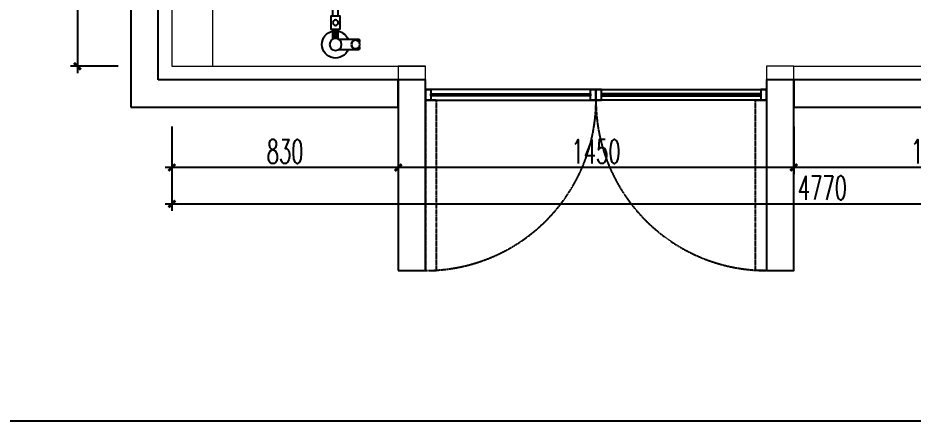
# Model space of a CAD drawing. Header units: inches. Extents: x 24920 to 61775, y 10942 to 38819.
# Drawn here: x 30348 to 33631, y 10942 to 12422 of the extents above; entities that cross this region are included whole.
import ezdxf

# ---------------------------------------------------------------- set-up
doc = ezdxf.new("R2010")
doc.units = ezdxf.units.IN
doc.header["$MEASUREMENT"] = 0
doc.header["$PDMODE"] = 1
doc.linetypes.add('1', pattern=[0.375, 0.25, -0.125])
for name, color, linetype in [('01-wall-new', 2, 'Continuous'), ('01TOILET', 4, 'Continuous'), ('01装饰线', 6, 'Continuous'), ('A-DOOR', 4, 'Continuous'), ('WALL', 2, 'Continuous')]:
    doc.layers.add(name, color=color, linetype=linetype)
doc.styles.add('DIM', font='simplex.shx', dxfattribs={"width": 0.6, "bigfont": 'extfont.shx'})
doc.dimstyles.new('1比25', dxfattribs={"dimscale": 25, "dimtxt": 3.5, "dimasz": 1, "dimexe": 1, "dimexo": 1, "dimgap": 0.6, "dimtad": 1, "dimdec": 0, "dimrnd": 5, "dimzin": 0, "dimdsep": 46, "dimtxsty": 'DIM', "dimblk": 'ARCHTICK', "dimcen": 0.09, "dimdle": 1, "dimclrd": 1, "dimclre": 1, "dimclrt": 1, "dimadec": 0, "dimazin": 0, "dimtfac": 1, "dimtdec": 0, "dimtix": 1, "dimtmove": 2, "dimatfit": 3, "dimldrblk": '引线箭头（自定义）', "dimfxl": 0, "dimtolj": 1, "dimtzin": 0, "dimarcsym": 0})

# ---------------------------------------------------------------- blocks, each defined once
blk = doc.blocks.new('A$C11311193')
at = {"layer": '01TOILET', "color": 9}
for p, q in [((-435.9, -40.1), (-393.5, 20.5)), ((-388.1, 17.8), (-392.4, 20.7)), ((-385.9, 16.2), (-388.1, 17.8)), ((-368.4, 4), (-370.6, 5.5)), ((-364.2, 1), (-368.4, 4)), ((-364, -0.1), (-406.4, -60.8)), ((-378.9, -14.8), (-378.9, -14.8)), ((-378.3, -15), (-378.8, -14.7)), ((-377, -13.6), (-377, -13.6)), ((-376.5, -13.9), (-376.9, -13.6)), ((-375, -11.9), (-374.5, -12.2)), ((-373.5, -11.1), (-373.9, -10.8)), ((-372.5, -8.7), (-372.1, -9)), ((-371.3, -7.7), (-371.8, -7.4)), ((-370.9, -5), (-370.5, -5.3)), ((-370.4, -2.8), (-370, -3.2)), ((-370, -3.2), (-369.8, -3.3)), ((-406.7, -63.9), (-377.9, -84)), ((-418.1, -80.2), (-389.4, -100.4)), ((-347.9, -129.4), (-204.8, -229.6)), ((-336.5, -113), (-193.3, -213.2)), ((-193.3, -213.2), (-204.8, -229.6))]:
    blk.add_line(p, q, dxfattribs=at)
blk.add_lwpolyline([(-405.8, -72), (-383.7, -87.5), (-388.2, -94.1), (-410.3, -78.6)], dxfattribs=at)
blk.add_lwpolyline([(-374.5, -79.1), (-392.8, -105.3), (-351.4, -134.3), (-333, -108.1)], close=True, dxfattribs=at)
for centre, radius in [((-386.3, -0.6), 16), ((-386.3, -0.6), 15.3), ((-428.4, -60.8), 22), ((-362.9, -106.7), 10)]:
    blk.add_circle(centre, radius, dxfattribs=at)
for centre, radius, start, end in [((-392.8, 20.1), 0.8, 55.0011, 145.0011), ((-386.3, 15.5), 0.8, 344.7171, 55.0011), ((-371.1, 4.9), 0.8, 55.0011, 126.9548), ((-364.6, 0.3), 0.8, 325.0011, 55.0011), ((-428.4, -60.8), 50, 76.1013, 313.4621), ((-386.3, -0.6), 17, 301.6759, 303.6447), ((-386.3, -0.6), 17, 301.6759, 303.6447), ((-386.3, -0.6), 17, 301.6759, 303.6447), ((-386.3, -0.6), 17, 301.6759, 303.6447), ((-386.3, -0.6), 17, 301.6759, 301.7515), ((-386.2, -0.7), 16.3, 306.404, 315.4511), ((-386.3, -0.6), 17, 308.8259, 313.9616), ((-379.4, -8.4), 6.56, 310.0074, 319.3198), ((-374.8, -12.5), 0.424, 337.9323, 55.0011), ((-374.7, -12.6), 0.318, 312.655, 341.6702), ((-386.3, -0.6), 17, 315.7292, 318.0297), ((-378.7, -7.3), 6.9, 317.6626, 325.8333), ((-373.2, -10.6), 0.532, 235.0011, 322.5014), ((-373.5, -11.1), 0.472, 343.2822, 353.5272), ((-386.3, -0.6), 17, 322.4986, 327.5009), ((-372.1, -9.1), 0.472, 296.475, 306.72), ((-377, -5.6), 6.42, 323.853, 332.6107), ((-377.4, -5.4), 6.9, 324.1689, 324.4704), ((-386.3, -0.6), 17, 329.2404, 334.273), ((-386.1, -0.7), 16.3, 334.5511, 343.5982), ((-371.1, -7.3), 0.424, 235.0011, 312.0699), ((-376.5, -4.5), 6.52, 330.6437, 340.0098), ((-386.3, -0.6), 17, 336.0406, 341.1763), ((-370.4, -5.3), 0.402, 344.2337, 347.463), ((-370.1, -3.7), 0.5, 349.1028, 54.984), ((-386.3, -0.6), 17, 346.3591, 348.3263), ((-386.3, -0.6), 17, 348.3384, 348.3629), ((-428.4, -60.8), 50, 336.536, 33.9009), ((-412.9, -82.3), 4.49, 55.001, 114.2209), ((-403.2, -68.3), 4.49, 175.7813, 235.0012), ((-205.2, -217.1), 12.5, 271.7568, 18.2454)]:
    blk.add_arc(centre, radius, start, end, dxfattribs=at)
for points, knots in [([(-377.4, -15.1), (-377.4, -15.1), (-377.6, -15.2), (-377.8, -15.2), (-378.1, -15.2), (-378.2, -15.1), (-378.3, -15)], [0, 0, 0, 0, 0.244635, 0.5, 0.755365, 1, 1, 1, 1]), ([(-376, -14), (-376, -14), (-376, -14.1), (-376.2, -14.2), (-376.3, -14.3), (-376.4, -14.4), (-376.6, -14.6), (-376.7, -14.7), (-376.8, -14.7), (-376.9, -14.7)], [0.2341512, 0.2341512, 0.2341512, 0.2341512, 0.3199573, 0.4662754, 0.5919189, 0.7019131, 0.8073592, 0.9086228, 1, 1, 1, 1]), ([(-375.6, -13.8), (-375.7, -13.9), (-375.8, -14), (-376.1, -14), (-376.3, -14), (-376.4, -13.9), (-376.5, -13.9)], [0, 0, 0, 0, 0.243401, 0.5, 0.756599, 1, 1, 1, 1]), ([(-374.1, -12.5), (-374.2, -12.5), (-374.2, -12.6), (-374.3, -12.6), (-374.4, -12.6)], [0, 0, 0, 0, 0.2420821, 0.3523608, 0.3523608, 0.3523608, 0.3523608]), ([(-372.1, -9), (-372, -9.1), (-371.9, -9.1), (-371.9, -9.3), (-371.9, -9.6), (-371.9, -9.7), (-372, -9.7)], [0, 0, 0, 0, 0.240664, 0.5, 0.759336, 1, 1, 1, 1]), ([(-370.9, -7.7), (-370.9, -7.7), (-370.9, -7.8), (-370.9, -7.9), (-371, -8)], [0.6476392, 0.6476392, 0.6476392, 0.6476392, 0.7579179, 1, 1, 1, 1]), ([(-370.5, -5.3), (-370.4, -5.3), (-370.3, -5.4), (-370.2, -5.6), (-370.1, -5.9), (-370.2, -6), (-370.2, -6.1)], [0, 0, 0, 0, 0.243401, 0.5, 0.756599, 1, 1, 1, 1]), ([(-369.8, -4.6), (-369.8, -4.6), (-369.8, -4.7), (-369.8, -4.8), (-369.9, -5), (-369.9, -5.1), (-370, -5.3), (-370.1, -5.5), (-370.2, -5.7), (-370.2, -5.7)], [0, 0, 0, 0, 0.019444, 0.1198185, 0.2095623, 0.3164002, 0.4369193, 0.5922337, 0.7353609, 0.7353609, 0.7353609, 0.7353609]), ([(-370, -3.2), (-369.9, -3.2), (-369.8, -3.3), (-369.7, -3.5), (-369.6, -3.8), (-369.6, -4), (-369.6, -4)], [0, 0, 0, 0, 0.244635, 0.5, 0.755365, 1, 1, 1, 1])]:
    blk.add_open_spline(points, degree=3, knots=knots, dxfattribs=at)
blk = doc.blocks.new('_ArchTick')
at = {"color": 0, "linetype": 'ByBlock', "const_width": 0.4}
blk.add_lwpolyline([(-0.5, -0.5), (0.5, 0.5)], dxfattribs=at)
blk = doc.blocks.new('*D1360')
at = {"color": 1, "lineweight": -2, "transparency": 16777216}
for p, q in [((-22061.6, 14034.8), (-22061.6, 13859.8)), ((-21021.7, 14034.8), (-21021.7, 13859.8)), ((-20996.7, 13884.8), (-22086.6, 13884.8))]:
    blk.add_line(p, q, dxfattribs=at)
at = {"layer": 'Defpoints', "color": 0, "transparency": 16777216}
for p in [(-21021.7, 14276.5), (-22061.6, 14106.5), (-22061.6, 13884.8)]:
    blk.add_point(p, dxfattribs=at)
at = {"color": 1, "lineweight": -2, "transparency": 16777216, "xscale": 25, "yscale": 25, "zscale": 25, "rotation": 180}
blk.add_blockref('_ArchTick', (-22061.6, 13884.8), dxfattribs=at)
at = {"color": 1, "lineweight": -2, "transparency": 16777216, "xscale": 25, "yscale": 25, "zscale": 25}
blk.add_blockref('_ArchTick', (-21021.7, 13884.8), dxfattribs=at)
at = {"color": 1, "transparency": 16777216, "insert": (-21541.6, 13943.6), "char_height": 87.5, "attachment_point": 5, "style": 'DIM'}
blk.add_mtext('\\A1;1040', dxfattribs=at)
blk = doc.blocks.new('引线箭头（自定义）')
at = {"linetype": 'ByBlock', "lineweight": -2}
h = blk.add_hatch(color=8, dxfattribs=at)
h.dxf.hatch_style = 1
h.paths.add_polyline_path([(-1.2, -0.96), (-0.31, 0), (-1.2, 0.96), (-0.91, 1.21), (0, 0), (-0.91, -1.21)])
at = {"color": 0, "linetype": 'ByBlock', "lineweight": -2}
blk.add_line((-0.31, 0), (-4.75, 0), dxfattribs=at)
blk.add_lwpolyline([(-1.2, -0.96), (-0.31, 0), (-1.2, 0.96), (-0.91, 1.21), (0, 0), (-0.91, -1.21)], close=True, dxfattribs=at)
blk = doc.blocks.new('*D1361')
at = {"color": 1, "lineweight": -2, "transparency": 16777216}
for p, q in [((-23511.6, 14034.8), (-23511.6, 13859.8)), ((-22061.6, 14034.8), (-22061.6, 13859.8)), ((-22036.6, 13884.8), (-23536.6, 13884.8))]:
    blk.add_line(p, q, dxfattribs=at)
at = {"layer": 'Defpoints', "color": 0, "transparency": 16777216}
for p in [(-23511.6, 14106.5), (-22061.6, 14106.5), (-23511.6, 13884.8)]:
    blk.add_point(p, dxfattribs=at)
at = {"color": 1, "lineweight": -2, "transparency": 16777216, "xscale": 25, "yscale": 25, "zscale": 25, "rotation": 180}
blk.add_blockref('_ArchTick', (-23511.6, 13884.8), dxfattribs=at)
at = {"color": 1, "lineweight": -2, "transparency": 16777216, "xscale": 25, "yscale": 25, "zscale": 25}
blk.add_blockref('_ArchTick', (-22061.6, 13884.8), dxfattribs=at)
at = {"color": 1, "transparency": 16777216, "insert": (-22786.6, 13943.6), "char_height": 87.5, "attachment_point": 5, "style": 'DIM'}
blk.add_mtext('\\A1;1450', dxfattribs=at)
blk = doc.blocks.new('*D1362')
at = {"color": 1, "lineweight": -2, "transparency": 16777216}
for p, q in [((-24341.6, 14034.8), (-24341.6, 13859.8)), ((-23511.6, 14034.8), (-23511.6, 13859.8)), ((-23486.6, 13884.8), (-24366.6, 13884.8))]:
    blk.add_line(p, q, dxfattribs=at)
at = {"layer": 'Defpoints', "color": 0, "transparency": 16777216}
for p in [(-24341.6, 14256.5), (-23511.6, 14106.5), (-24341.6, 13884.8)]:
    blk.add_point(p, dxfattribs=at)
at = {"color": 1, "lineweight": -2, "transparency": 16777216, "xscale": 25, "yscale": 25, "zscale": 25, "rotation": 180}
blk.add_blockref('_ArchTick', (-24341.6, 13884.8), dxfattribs=at)
at = {"color": 1, "lineweight": -2, "transparency": 16777216, "xscale": 25, "yscale": 25, "zscale": 25}
blk.add_blockref('_ArchTick', (-23511.6, 13884.8), dxfattribs=at)
at = {"color": 1, "transparency": 16777216, "insert": (-23926.6, 13943.6), "char_height": 87.5, "attachment_point": 5, "style": 'DIM'}
blk.add_mtext('\\A1;830', dxfattribs=at)
blk = doc.blocks.new('*D1363')
at = {"color": 1, "lineweight": -2, "transparency": 16777216}
for p, q in [((-24688.2, 16651.4), (-24688.2, 14231.5)), ((-24538.2, 16626.4), (-24713.2, 16626.4)), ((-24538.2, 14256.5), (-24713.2, 14256.5))]:
    blk.add_line(p, q, dxfattribs=at)
at = {"layer": 'Defpoints', "color": 0, "transparency": 16777216}
for p in [(-23996.8, 16626.4), (-24688.2, 14256.5), (-24092, 14256.5)]:
    blk.add_point(p, dxfattribs=at)
at = {"color": 1, "lineweight": -2, "transparency": 16777216, "xscale": 25, "yscale": 25, "zscale": 25}
for p, rotation in [((-24688.2, 16626.4), 90), ((-24688.2, 14256.5), 270)]:
    blk.add_blockref('_ArchTick', p, dxfattribs=dict(at, rotation=rotation))
at = {"color": 1, "transparency": 16777216, "insert": (-24746.9, 15441.4), "char_height": 87.5, "attachment_point": 5, "rotation": 90, "style": 'DIM'}
blk.add_mtext('\\A1;2370', dxfattribs=at)
blk = doc.blocks.new('*D1364')
at = {"color": 1, "lineweight": -2, "transparency": 16777216}
for p, q in [((-24341.6, 13901.3), (-24341.6, 13726.3)), ((-19571.7, 13901.3), (-19571.7, 13726.3)), ((-24366.6, 13751.3), (-19546.7, 13751.3))]:
    blk.add_line(p, q, dxfattribs=at)
at = {"layer": 'Defpoints', "color": 0, "transparency": 16777216}
for p in [(-24341.6, 14027.2), (-19571.7, 14027.2), (-19571.7, 13751.3)]:
    blk.add_point(p, dxfattribs=at)
at = {"color": 1, "lineweight": -2, "transparency": 16777216, "xscale": 25, "yscale": 25, "zscale": 25, "rotation": 180}
blk.add_blockref('_ArchTick', (-24341.6, 13751.3), dxfattribs=at)
at = {"color": 1, "lineweight": -2, "transparency": 16777216, "xscale": 25, "yscale": 25, "zscale": 25}
blk.add_blockref('_ArchTick', (-19571.7, 13751.3), dxfattribs=at)
at = {"color": 1, "transparency": 16777216, "insert": (-21956.6, 13810), "char_height": 87.5, "attachment_point": 5, "style": 'DIM'}
blk.add_mtext('\\A1;4770', dxfattribs=at)
blk = doc.blocks.new('A$C43eeee79')
at = {"layer": '01-wall-new', "color": 4, "ltscale": 5}
for p, q in [((298.7, 3269.9), (298.6, 600)), ((399.1, 700), (399.4, 3169.9)), ((1279.1, 700), (399.1, 700)), ((2729.1, 700), (2729.1, 600)), ((5249.2, 700), (2729.1, 700)), ((298.6, 600), (1279.1, 600)), ((2729.1, 600), (2729.1, 600)), ((2729.1, 600), (2729.1, 600)), ((2729.1, 600), (5449.2, 600))]:
    blk.add_line(p, q, dxfattribs=at)
at = {"layer": '01-wall-new', "ltscale": 5}
blk.add_line((1279.1, 600), (1279.1, 700), dxfattribs=at)
at = {"layer": '01-wall-new', "color": 4, "ltscale": 5}
for points in [[(1279.1, 0), (1379.1, 0), (1379.1, 700), (1279.1, 700)], [(2629.1, 0), (2729.1, 0), (2729.1, 700), (2629.1, 700)]]:
    blk.add_lwpolyline(points, close=True, dxfattribs=at)
at = {"layer": '01TOILET', "lineweight": 15}
blk.add_lwpolyline([(449.1, 2770.9), (449.1, 750)], dxfattribs=at)
at = {"layer": '01TOILET', "color": 1, "lineweight": 15}
blk.add_lwpolyline([(449.1, 750), (599.1, 750), (599.1, 2769.9)], dxfattribs=at)
at = {"layer": '01装饰线', "color": 3, "linetype": 'Continuous', "lineweight": 13}
blk.add_line((2729.1, 750), (5219, 750), dxfattribs=at)
at = {"layer": '01装饰线', "color": 3, "linetype": 'Continuous', "lineweight": 13, "flags": 128}
blk.add_lwpolyline([(5219.1, 1731.4), (5219.2, 2481.3), (3329.1, 2481.3), (3328.7, 3119.9), (749.1, 3119.9, 0.414214), (449.1, 2819.9), (449.1, 750), (1379.1, 750)], format="xyb", dxfattribs=at)
at = {"layer": '01装饰线', "color": 6, "linetype": 'Continuous', "lineweight": 13, "flags": 128}
blk.add_lwpolyline([(2629.1, 700), (2729.1, 700), (2729.1, 750), (2629.1, 750)], close=True, dxfattribs=at)
at = {"layer": 'A-DOOR', "color": 251}
for p, q in [((1984.1, 645), (1399.1, 645)), ((2024.1, 645), (2609.1, 645))]:
    blk.add_line(p, q, dxfattribs=at)
at = {"layer": 'A-DOOR'}
for points in [[(1399.1, 625), (1379.1, 625), (1379.1, 665), (1399.1, 665)], [(2004.1, 625), (1984.1, 625), (1984.1, 665), (2004.1, 665)], [(2004.1, 625), (2024.1, 625), (2024.1, 665), (2004.1, 665)], [(2609.1, 625), (2629.1, 625), (2629.1, 665), (2609.1, 665)], [(1984.1, 641), (1399.1, 641), (1399.1, 649), (1984.1, 649)], [(2024.1, 641), (2609.1, 641), (2609.1, 649), (2024.1, 649)]]:
    blk.add_lwpolyline(points, close=True, dxfattribs=at)
at = {"layer": 'A-DOOR', "color": 9}
for points in [[(2004.1, 665), (1379.1, 665), (1379.1, 625), (2004.1, 625)], [(2004.1, 665), (2629.1, 665), (2629.1, 625), (2004.1, 625)]]:
    blk.add_lwpolyline(points, close=True, dxfattribs=at)
at = {"layer": 'A-DOOR', "color": 8, "linetype": '1'}
for points in [[(1419.1, 0), (1419.1, 625), (1379.1, 625), (1379.1, 0)], [(2589.1, 0), (2589.1, 625), (2629.1, 625), (2629.1, 0)]]:
    blk.add_lwpolyline(points, close=True, dxfattribs=at)
for centre, start, end in [((1379.2, 625.2), 269.9912, 1.8133), ((2629, 625.2), 178.1867, 270.0088)]:
    blk.add_arc(centre, 625.2, start, end, dxfattribs=at)
at = {"layer": 'WALL', "color": 6, "linetype": 'Continuous', "lineweight": 13, "flags": 128}
blk.add_lwpolyline([(1279.1, 700), (1379.1, 700), (1379.1, 750), (1279.1, 750)], close=True, dxfattribs=at)
at = {"layer": '01TOILET', "lineweight": 15, "xscale": -1, "rotation": 234.9998801164323}
blk.add_blockref('A$C11311193', (1344.7, 1146.1), dxfattribs=at)
dim = blk.add_linear_dim(base=(102.5, 750), p1=(793.9, 3119.9), p2=(698.7, 750), angle=270, dimstyle='1比25')
dim.commit()
dim.dimension.update_dxf_attribs({"geometry": '*D1363', "text_midpoint": (43.7, 1935), "insert": (24790.7, -13506.5)})
for base, p1, p2, picture, middle in [((2729.1, 378.4), (3769, 770), (2729.1, 600), '*D1360', (3249.1, 437.1)), ((449.1, 378.4), (1279.1, 600), (449.1, 750), '*D1362', (864.1, 437.1)), ((1279.1, 378.4), (2729.1, 600), (1279.1, 600), '*D1361', (2004.1, 437.1)), ((5219, 244.8), (449.1, 520.7), (5219, 520.7), '*D1364', (2834.1, 303.5))]:
    dim = blk.add_linear_dim(base=base, p1=p1, p2=p2, dimstyle='1比25')
    dim.commit()
    dim.dimension.update_dxf_attribs({"geometry": picture, "text_midpoint": middle, "insert": (24790.7, -13506.5)})

msp = doc.modelspace()

# ---------------------------------------------------------------- linework, layer by layer
msp.add_lwpolyline([(24920, 36083), (61775, 36083), (61775, 10941.5), (24920, 10941.5)], close=True)

# ---------------------------------------------------------------- block references
msp.add_blockref('A$C43eeee79', (30463.9, 11494.3))

doc.saveas('drawing.dxf')
